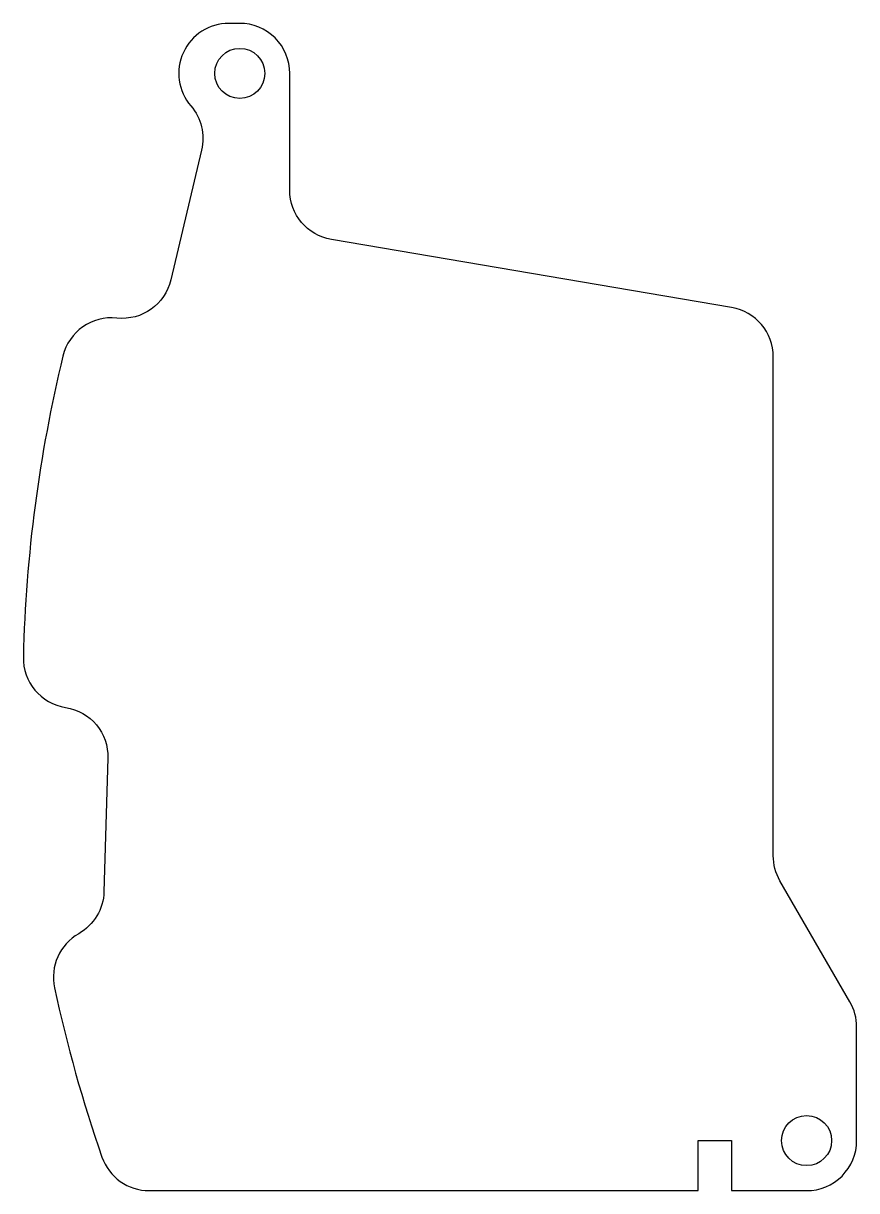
# Model space of a CAD drawing. Header units: millimetres. Extents: x -85 to -35, y -30 to 40.
import ezdxf

# ---------------------------------------------------------------- set-up
doc = ezdxf.new("R2010")
doc.units = ezdxf.units.MM
doc.layers.get('0').update_dxf_attribs({"linetype": 'CONTINUOUS'})

msp = doc.modelspace()

# ---------------------------------------------------------------- linework, layer by layer
msp.add_lwpolyline([(-72.653, 40, 0.640954), (-74.93, 35.046, -0.239785), (-74.287, 32.402), (-76.128, 24.617, -0.377897), (-79.367, 22.325, 0.376209), (-82.602, 20.049, 0.05366), (-84.976, 2.013, 0.376209), (-82.441, -1.022, -0.377897), (-79.906, -4.075), (-80.142, -12.071, -0.261835), (-81.658, -14.591, 0.327302), (-83.109, -17.828, 0.031064), (-80.26, -27.988, 0.319024), (-77.427, -30), (-44.5, -30), (-44.5, -27), (-42.5, -27), (-42.5, -30), (-38, -30, 0.414214), (-35, -27), (-35, -20.182, 0.131652), (-35.402, -18.682), (-39.598, -11.414, -0.131652), (-40, -9.914), (-40, 20, 0.365665), (-42.497, 22.957), (-66.503, 27.043, -0.365665), (-69, 30), (-69, 37, 0.414214), (-72, 40)], format="xyb", close=True)
for centre in [(-72, 37), (-38, -27)]:
    msp.add_circle(centre, 1.5)

doc.saveas('drawing.dxf')
